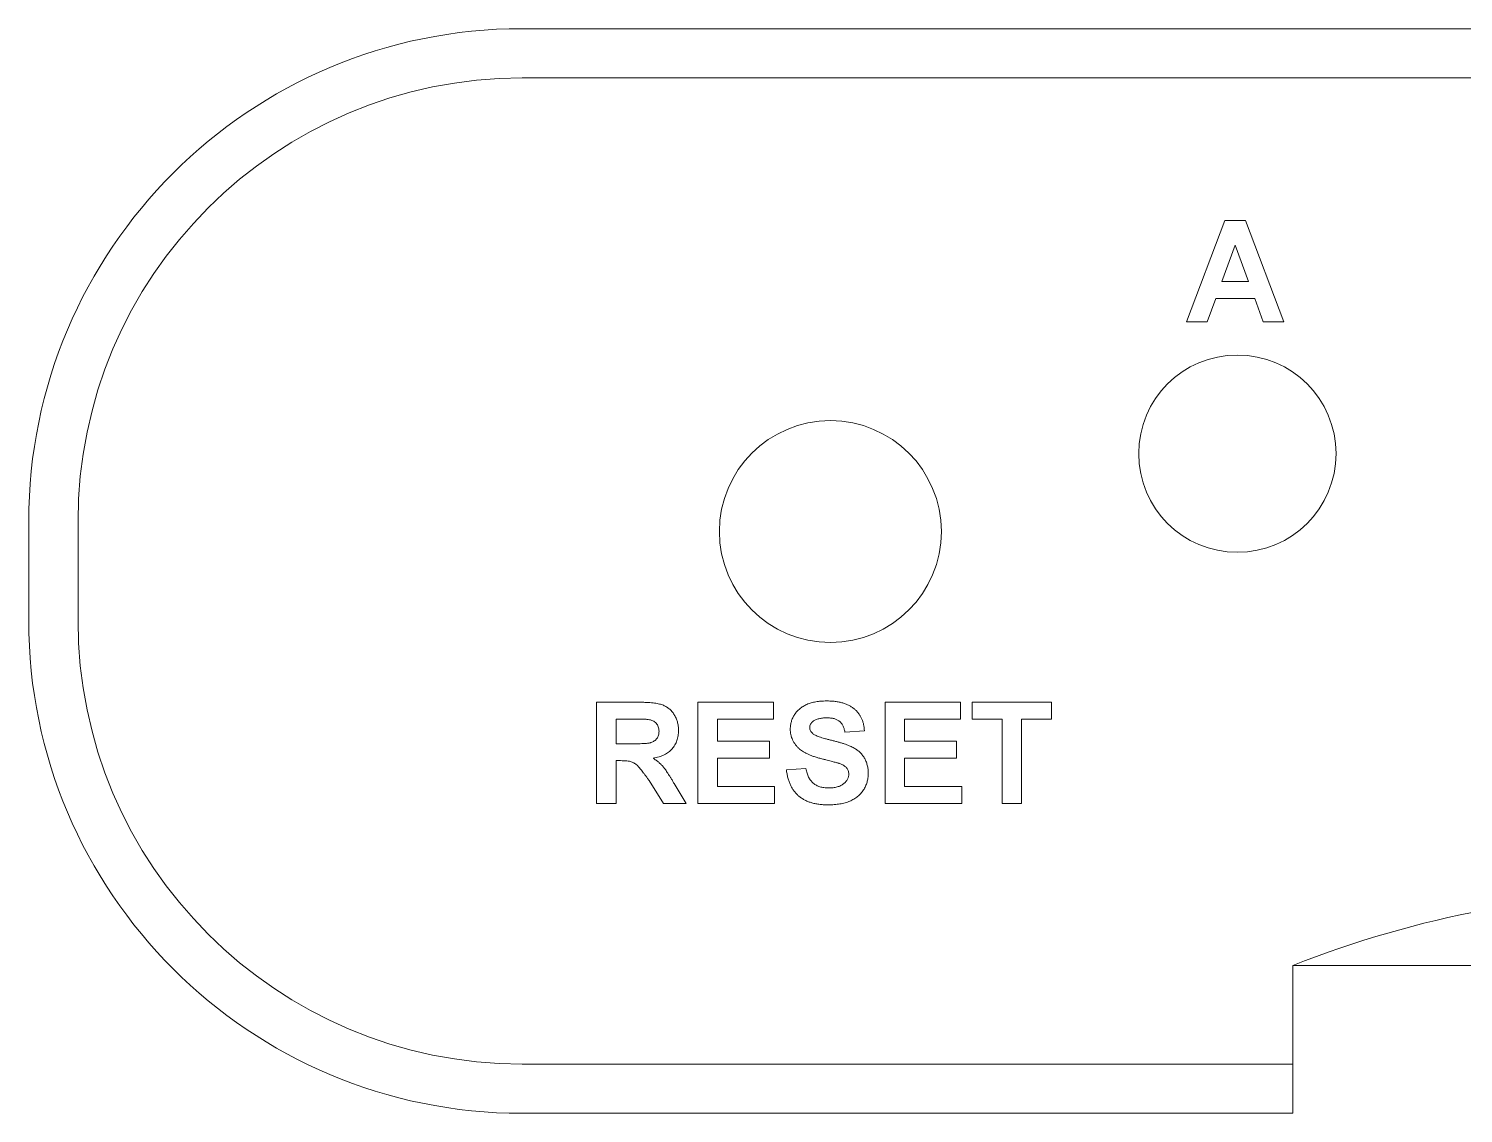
# Model space of a CAD drawing. Header units: millimetres. Extents: x -33.5 to 33.5, y -11 to 11.
# Drawn here: x -33.5 to -4.42, y -11 to 11 of the extents above; entities that cross this region are included whole.
import ezdxf

# ---------------------------------------------------------------- set-up
doc = ezdxf.new("R2010")
doc.units = ezdxf.units.MM

msp = doc.modelspace()

# ---------------------------------------------------------------- linework, layer by layer
at = {"color": 7, "linetype": 'Continuous', "lineweight": 15}
for p, q in [((-23.5, 11), (23.5, 11)), ((23.5, 10), (-23.5, 10)), ((-10.031, 5.053), (-9.254, 7.107)), ((-9.254, 7.107), (-8.836, 7.107)), ((-8.836, 7.107), (-8.055, 5.053)), ((-9.043, 6.607), (-9.312, 5.869)), ((-8.773, 5.869), (-9.043, 6.607)), ((-9.312, 5.869), (-8.773, 5.869)), ((-9.436, 5.527), (-9.609, 5.053)), ((-8.648, 5.527), (-9.436, 5.527)), ((-8.474, 5.053), (-8.648, 5.527)), ((-9.609, 5.053), (-10.031, 5.053)), ((-8.055, 5.053), (-8.474, 5.053)), ((-33.5, -1), (-33.5, 1)), ((-32.5, 1), (-32.5, -1)), ((-21.988, -2.662), (-21.125, -2.662)), ((-21.988, -4.717), (-21.988, -2.662)), ((-19.933, -2.662), (-18.405, -2.662)), ((-19.933, -4.717), (-19.933, -2.662)), ((-18.405, -2.662), (-18.405, -3.005)), ((-16.14, -2.662), (-14.612, -2.662)), ((-16.14, -4.717), (-16.14, -2.662)), ((-14.612, -2.662), (-14.612, -3.005)), ((-14.375, -2.662), (-12.768, -2.662)), ((-14.375, -3.005), (-14.375, -2.662)), ((-12.768, -2.662), (-12.768, -3.005)), ((-21.592, -3.005), (-21.592, -3.505)), ((-21.257, -3.005), (-21.592, -3.005)), ((-19.538, -3.005), (-19.538, -3.452)), ((-18.405, -3.005), (-19.538, -3.005)), ((-15.745, -3.005), (-15.745, -3.452)), ((-14.612, -3.005), (-15.745, -3.005)), ((-13.769, -3.005), (-14.375, -3.005)), ((-13.769, -4.717), (-13.769, -3.005)), ((-12.768, -3.005), (-13.374, -3.005)), ((-13.374, -3.005), (-13.374, -4.717)), ((-19.538, -3.452), (-18.484, -3.452)), ((-18.484, -3.452), (-18.484, -3.795)), ((-16.561, -3.242), (-16.956, -3.268)), ((-15.745, -3.452), (-14.691, -3.452)), ((-14.691, -3.452), (-14.691, -3.795)), ((-21.592, -3.505), (-21.274, -3.505)), ((-21.504, -3.847), (-21.592, -3.847)), ((-21.592, -3.847), (-21.592, -4.717)), ((-19.538, -3.795), (-19.538, -4.374)), ((-18.484, -3.795), (-19.538, -3.795)), ((-18.142, -4.032), (-17.747, -4.006)), ((-15.745, -3.795), (-15.745, -4.374)), ((-14.691, -3.795), (-15.745, -3.795)), ((-20.632, -4.717), (-20.924, -4.25)), ((-20.419, -4.31), (-20.17, -4.717)), ((-19.538, -4.374), (-18.379, -4.374)), ((-18.379, -4.374), (-18.379, -4.717)), ((-15.745, -4.374), (-14.586, -4.374)), ((-14.586, -4.374), (-14.586, -4.717)), ((-21.592, -4.717), (-21.988, -4.717)), ((-20.17, -4.717), (-20.632, -4.717)), ((-18.379, -4.717), (-19.933, -4.717)), ((-14.586, -4.717), (-16.14, -4.717)), ((-13.374, -4.717), (-13.769, -4.717)), ((-7.875, -8), (-7.875, -11)), ((7.875, -8), (-7.875, -8)), ((-23.5, -10), (-7.875, -10)), ((-23.5, -11), (-7.875, -11))]:
    msp.add_line(p, q, dxfattribs=at)
for centre, radius in [((-9, 2.38), 2), ((-17.25, 0.8), 2.25)]:
    msp.add_circle(centre, radius, dxfattribs=at)
for centre, radius, start, end in [((-23.5, 1), 10, 90, 180), ((-23.5, 1), 9, 90, 180), ((-23.5, -1), 10, 180, 270), ((-23.5, -1), 9, 180, 270), ((0, -27.922), 21.422, 68.4314, 111.5686)]:
    msp.add_arc(centre, radius, start, end, dxfattribs=at)
for points, knots in [([(-21.125, -2.662), (-21.099, -2.662), (-21.049, -2.663), (-20.976, -2.665), (-20.908, -2.67), (-20.846, -2.675), (-20.79, -2.683), (-20.739, -2.692), (-20.694, -2.703), (-20.653, -2.716), (-20.617, -2.731), (-20.582, -2.749), (-20.55, -2.77), (-20.519, -2.793), (-20.49, -2.818), (-20.464, -2.847), (-20.439, -2.878), (-20.416, -2.911), (-20.396, -2.947), (-20.377, -2.984), (-20.362, -3.022), (-20.35, -3.061), (-20.34, -3.102), (-20.333, -3.144), (-20.329, -3.187), (-20.328, -3.216), (-20.328, -3.231)], [0, 0, 0, 0, 0.0698262, 0.1345678, 0.1946547, 0.2497273, 0.3002886, 0.3460321, 0.3874375, 0.4243159, 0.4590731, 0.4932448, 0.5271141, 0.5610386, 0.595222, 0.6298753, 0.6649864, 0.7012858, 0.7379679, 0.7742618, 0.8108509, 0.8472697, 0.8845086, 0.9223103, 0.9605041, 1, 1, 1, 1]), ([(-18.063, -3.203), (-18.062, -3.178), (-18.06, -3.127), (-18.042, -3.052), (-18.015, -2.98), (-17.984, -2.923), (-17.953, -2.88), (-17.928, -2.849), (-17.9, -2.819), (-17.87, -2.793), (-17.838, -2.768), (-17.802, -2.746), (-17.765, -2.724), (-17.711, -2.699), (-17.638, -2.673), (-17.543, -2.651), (-17.439, -2.638), (-17.368, -2.637), (-17.33, -2.636)], [0, 0, 0, 0, 0.073758, 0.146314, 0.219931, 0.295355, 0.333985, 0.372228, 0.410559, 0.449522, 0.48845, 0.5285, 0.569766, 0.611707, 0.699547, 0.793005, 0.892708, 1, 1, 1, 1]), ([(-17.33, -2.636), (-17.3, -2.636), (-17.241, -2.637), (-17.155, -2.645), (-17.074, -2.657), (-17, -2.675), (-16.932, -2.699), (-16.869, -2.727), (-16.812, -2.761), (-16.761, -2.8), (-16.716, -2.842), (-16.677, -2.889), (-16.643, -2.94), (-16.615, -2.993), (-16.592, -3.05), (-16.576, -3.111), (-16.565, -3.175), (-16.563, -3.219), (-16.561, -3.242)], [0, 0, 0, 0, 0.08282, 0.161084, 0.23435, 0.303453, 0.368554, 0.430806, 0.490159, 0.547891, 0.604075, 0.659129, 0.713948, 0.768331, 0.823595, 0.880408, 0.93902, 1, 1, 1, 1]), ([(-20.943, -3.011), (-20.948, -3.011), (-20.961, -3.009), (-20.984, -3.008), (-21.013, -3.007), (-21.049, -3.006), (-21.092, -3.005), (-21.141, -3.005), (-21.197, -3.004), (-21.236, -3.004), (-21.257, -3.005)], [0, 0, 0, 0, 0.052659, 0.124813, 0.21921, 0.333205, 0.469464, 0.625352, 0.802199, 1, 1, 1, 1]), ([(-20.723, -3.249), (-20.724, -3.234), (-20.725, -3.203), (-20.736, -3.16), (-20.754, -3.121), (-20.78, -3.088), (-20.812, -3.06), (-20.85, -3.037), (-20.894, -3.02), (-20.926, -3.014), (-20.943, -3.011)], [0, 0, 0, 0, 0.132872, 0.256356, 0.372788, 0.488671, 0.607002, 0.72889, 0.858318, 1, 1, 1, 1]), ([(-17.603, -3.051), (-17.613, -3.059), (-17.632, -3.074), (-17.653, -3.105), (-17.665, -3.139), (-17.667, -3.163), (-17.668, -3.176)], [0, 0, 0, 0, 0.259464, 0.502502, 0.744885, 1, 1, 1, 1]), ([(-17.668, -3.176), (-17.667, -3.187), (-17.666, -3.21), (-17.653, -3.243), (-17.634, -3.273), (-17.616, -3.289), (-17.607, -3.298)], [0, 0, 0, 0, 0.246345, 0.485261, 0.731951, 1, 1, 1, 1]), ([(-17.325, -2.978), (-17.34, -2.978), (-17.368, -2.979), (-17.409, -2.982), (-17.447, -2.988), (-17.483, -2.996), (-17.517, -3.006), (-17.548, -3.019), (-17.577, -3.034), (-17.594, -3.045), (-17.603, -3.051)], [0, 0, 0, 0, 0.148335, 0.288592, 0.421401, 0.547152, 0.666859, 0.782766, 0.892668, 1, 1, 1, 1]), ([(-16.956, -3.268), (-16.959, -3.256), (-16.963, -3.231), (-16.973, -3.197), (-16.984, -3.165), (-16.996, -3.135), (-17.012, -3.109), (-17.028, -3.085), (-17.047, -3.064), (-17.068, -3.046), (-17.091, -3.029), (-17.117, -3.016), (-17.145, -3.004), (-17.176, -2.994), (-17.21, -2.987), (-17.246, -2.982), (-17.285, -2.979), (-17.312, -2.978), (-17.325, -2.978)], [0, 0, 0, 0, 0.071942, 0.140207, 0.204905, 0.264912, 0.322857, 0.378531, 0.431843, 0.484049, 0.536898, 0.59195, 0.649895, 0.711385, 0.777189, 0.846914, 0.920798, 1, 1, 1, 1]), ([(-21.274, -3.505), (-21.25, -3.505), (-21.203, -3.505), (-21.136, -3.503), (-21.077, -3.502), (-21.025, -3.499), (-20.98, -3.496), (-20.943, -3.492), (-20.913, -3.487), (-20.882, -3.48), (-20.851, -3.467), (-20.818, -3.449), (-20.79, -3.425), (-20.766, -3.398), (-20.747, -3.366), (-20.732, -3.331), (-20.725, -3.291), (-20.724, -3.264), (-20.723, -3.249)], [0, 0, 0, 0, 0.1061221, 0.2021805, 0.287584, 0.3629904, 0.4271938, 0.481468, 0.525327, 0.5595485, 0.6156944, 0.669595, 0.7218197, 0.7739098, 0.8270849, 0.8813592, 0.9387954, 1, 1, 1, 1]), ([(-20.328, -3.231), (-20.328, -3.25), (-20.329, -3.286), (-20.336, -3.34), (-20.345, -3.391), (-20.359, -3.44), (-20.378, -3.486), (-20.4, -3.529), (-20.426, -3.571), (-20.457, -3.609), (-20.491, -3.645), (-20.53, -3.677), (-20.572, -3.706), (-20.619, -3.731), (-20.669, -3.753), (-20.724, -3.771), (-20.782, -3.786), (-20.823, -3.793), (-20.843, -3.796)], [0, 0, 0, 0, 0.066195, 0.129362, 0.190795, 0.250525, 0.308782, 0.366645, 0.423722, 0.481911, 0.540044, 0.599083, 0.659656, 0.721689, 0.786833, 0.854049, 0.925302, 1, 1, 1, 1]), ([(-17.873, -3.613), (-17.888, -3.599), (-17.918, -3.571), (-17.957, -3.525), (-17.989, -3.477), (-18.016, -3.427), (-18.037, -3.374), (-18.052, -3.319), (-18.061, -3.262), (-18.062, -3.223), (-18.063, -3.203)], [0, 0, 0, 0, 0.1330537, 0.260864, 0.3848348, 0.5069411, 0.6275041, 0.7492136, 0.8726514, 1, 1, 1, 1]), ([(-17.607, -3.298), (-17.599, -3.304), (-17.583, -3.316), (-17.552, -3.332), (-17.516, -3.349), (-17.472, -3.365), (-17.421, -3.382), (-17.364, -3.399), (-17.299, -3.417), (-17.23, -3.434), (-17.159, -3.451), (-17.092, -3.469), (-17.029, -3.487), (-16.971, -3.506), (-16.918, -3.524), (-16.87, -3.543), (-16.827, -3.561), (-16.776, -3.586), (-16.719, -3.62), (-16.659, -3.669), (-16.606, -3.725), (-16.569, -3.777), (-16.544, -3.822), (-16.527, -3.858), (-16.513, -3.896), (-16.502, -3.935), (-16.493, -3.977), (-16.486, -4.021), (-16.483, -4.066), (-16.482, -4.097), (-16.482, -4.113)], [0, 0, 0, 0, 0.0182813, 0.0408511, 0.0674199, 0.0982357, 0.1333897, 0.1727609, 0.2168975, 0.2652318, 0.3143558, 0.3603952, 0.4033003, 0.4431725, 0.4802165, 0.5139523, 0.5449263, 0.5730582, 0.6253711, 0.6760596, 0.7261176, 0.7766747, 0.8021675, 0.8281304, 0.85447, 0.8818443, 0.909815, 0.9386132, 0.9688084, 1, 1, 1, 1]), ([(-17.403, -3.815), (-17.43, -3.808), (-17.482, -3.795), (-17.556, -3.772), (-17.625, -3.749), (-17.687, -3.724), (-17.743, -3.699), (-17.792, -3.671), (-17.835, -3.644), (-17.861, -3.623), (-17.873, -3.613)], [0, 0, 0, 0, 0.161735, 0.312041, 0.452204, 0.58122, 0.699855, 0.809224, 0.908455, 1, 1, 1, 1]), ([(-20.924, -4.25), (-20.937, -4.232), (-20.963, -4.196), (-21, -4.145), (-21.034, -4.1), (-21.064, -4.06), (-21.091, -4.026), (-21.115, -3.997), (-21.135, -3.973), (-21.158, -3.95), (-21.184, -3.925), (-21.217, -3.902), (-21.25, -3.883), (-21.286, -3.869), (-21.327, -3.859), (-21.377, -3.852), (-21.437, -3.848), (-21.481, -3.848), (-21.504, -3.847)], [0, 0, 0, 0, 0.0915905, 0.1748651, 0.2498291, 0.3161601, 0.3740999, 0.4237697, 0.4648394, 0.4980746, 0.5541607, 0.6073875, 0.6580158, 0.7068185, 0.7608856, 0.8276472, 0.9071004, 1, 1, 1, 1]), ([(-20.843, -3.796), (-20.823, -3.81), (-20.784, -3.836), (-20.73, -3.879), (-20.681, -3.924), (-20.644, -3.964), (-20.615, -3.999), (-20.592, -4.03), (-20.568, -4.065), (-20.542, -4.105), (-20.513, -4.15), (-20.483, -4.199), (-20.451, -4.253), (-20.43, -4.291), (-20.419, -4.31)], [0, 0, 0, 0, 0.10712, 0.209649, 0.307658, 0.402219, 0.451672, 0.508779, 0.572757, 0.64366, 0.721852, 0.807549, 0.900259, 1, 1, 1, 1]), ([(-17.3, -4.743), (-17.331, -4.743), (-17.392, -4.742), (-17.48, -4.733), (-17.563, -4.719), (-17.641, -4.699), (-17.713, -4.674), (-17.779, -4.643), (-17.839, -4.605), (-17.895, -4.563), (-17.944, -4.514), (-17.989, -4.461), (-18.027, -4.402), (-18.061, -4.338), (-18.089, -4.269), (-18.113, -4.194), (-18.13, -4.115), (-18.138, -4.06), (-18.142, -4.032)], [0, 0, 0, 0, 0.076122, 0.148212, 0.216241, 0.280668, 0.34231, 0.401421, 0.458656, 0.514793, 0.570722, 0.626653, 0.683482, 0.741844, 0.802144, 0.865151, 0.930811, 1, 1, 1, 1]), ([(-17.747, -4.006), (-17.743, -4.022), (-17.737, -4.054), (-17.724, -4.1), (-17.709, -4.143), (-17.691, -4.182), (-17.671, -4.218), (-17.648, -4.25), (-17.624, -4.28), (-17.596, -4.306), (-17.566, -4.328), (-17.534, -4.347), (-17.499, -4.364), (-17.462, -4.378), (-17.422, -4.388), (-17.38, -4.395), (-17.335, -4.4), (-17.305, -4.4), (-17.289, -4.401)], [0, 0, 0, 0, 0.075285, 0.146236, 0.213456, 0.277502, 0.33853, 0.397652, 0.454745, 0.510362, 0.565639, 0.622097, 0.67924, 0.738115, 0.799044, 0.863264, 0.929939, 1, 1, 1, 1]), ([(-17.07, -3.904), (-17.077, -3.901), (-17.093, -3.896), (-17.12, -3.888), (-17.153, -3.879), (-17.192, -3.868), (-17.236, -3.857), (-17.287, -3.843), (-17.343, -3.83), (-17.383, -3.82), (-17.403, -3.815)], [0, 0, 0, 0, 0.0652277, 0.145969, 0.2452152, 0.3614978, 0.4956758, 0.6460546, 0.8143522, 1, 1, 1, 1]), ([(-16.877, -4.117), (-16.878, -4.105), (-16.878, -4.082), (-16.887, -4.05), (-16.9, -4.019), (-16.92, -3.992), (-16.946, -3.967), (-16.98, -3.943), (-17.022, -3.922), (-17.053, -3.91), (-17.07, -3.904)], [0, 0, 0, 0, 0.113119, 0.2213, 0.325895, 0.431605, 0.54614, 0.677623, 0.828428, 1, 1, 1, 1]), ([(-16.482, -4.113), (-16.482, -4.127), (-16.483, -4.156), (-16.488, -4.199), (-16.495, -4.241), (-16.506, -4.283), (-16.52, -4.324), (-16.536, -4.364), (-16.556, -4.403), (-16.579, -4.442), (-16.605, -4.479), (-16.633, -4.513), (-16.663, -4.546), (-16.697, -4.575), (-16.733, -4.603), (-16.771, -4.627), (-16.812, -4.649), (-16.856, -4.669), (-16.902, -4.686), (-16.95, -4.702), (-17.002, -4.714), (-17.056, -4.725), (-17.113, -4.733), (-17.173, -4.739), (-17.235, -4.742), (-17.278, -4.743), (-17.3, -4.743)], [0, 0, 0, 0, 0.037524, 0.074519, 0.111158, 0.147709, 0.184737, 0.222181, 0.259833, 0.298539, 0.337199, 0.375653, 0.413687, 0.45179, 0.490635, 0.529785, 0.569677, 0.610518, 0.6525, 0.696246, 0.741804, 0.789396, 0.838723, 0.890254, 0.944098, 1, 1, 1, 1]), ([(-17.289, -4.401), (-17.272, -4.4), (-17.24, -4.4), (-17.194, -4.396), (-17.15, -4.39), (-17.11, -4.38), (-17.073, -4.369), (-17.039, -4.354), (-17.009, -4.336), (-16.981, -4.317), (-16.957, -4.295), (-16.936, -4.272), (-16.917, -4.249), (-16.903, -4.224), (-16.891, -4.199), (-16.883, -4.172), (-16.878, -4.145), (-16.878, -4.126), (-16.877, -4.117)], [0, 0, 0, 0, 0.088611, 0.172353, 0.250759, 0.324349, 0.393928, 0.460037, 0.522848, 0.58369, 0.642236, 0.697606, 0.750761, 0.801402, 0.851621, 0.900196, 0.949716, 1, 1, 1, 1])]:
    msp.add_open_spline(points, degree=3, knots=knots, dxfattribs=at)

doc.saveas('drawing.dxf')
